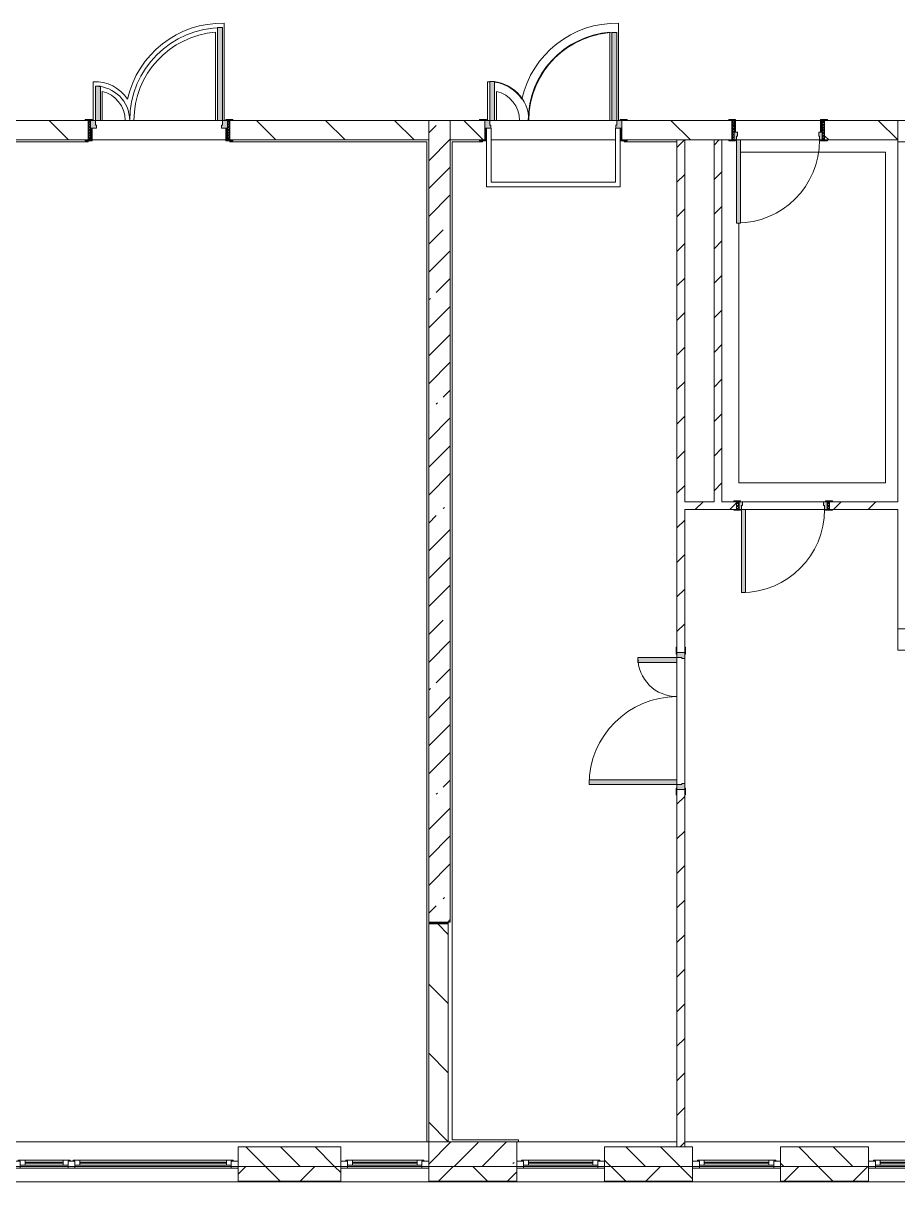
# Model space of a CAD drawing. Header units: millimetres. Extents: x 35111 to 235598, y -8553 to 29000.
# Drawn here: x 211568 to 220518, y -258 to 11595 of the extents above; entities that cross this region are included whole.
import ezdxf

# ---------------------------------------------------------------- set-up
doc = ezdxf.new("R2010")
doc.units = ezdxf.units.MM
for name, color, linetype, lineweight in [('A-DETL-1', 7, 'Continuous', 5), ('A-GLAZ-2', 7, 'Continuous', 5), ('A-WALL', 7, 'Continuous', 9), ('A-WALL-2', 7, 'Continuous', 5), ('I-WALL-3', 7, 'Continuous', 5), ('S-COLS-1', 7, 'Continuous', 5)]:
    doc.layers.add(name, color=color, linetype=linetype, lineweight=lineweight)
for name, color, linetype, lineweight, true_color in [('A-DOOR-2', 7, 'Continuous', 5, 0xaaaaaa), ('A-DOOR-3', 7, 'Continuous', 5, 0xe2e2e2), ('A-DOOR-FRAM-2', 7, 'Continuous', 5, 0xe2e2e2), ('A-DOOR-FRAM-3', 7, 'Continuous', 5, 0xaaaaaa), ('A-FLOR-2', 7, 'Continuous', 5, 0xaaaaaa)]:
    doc.layers.add(name, color=color, linetype=linetype, lineweight=lineweight, true_color=true_color)
pattern_1 = [(135, (108587.53, 0), (-353.5534, -353.5534), [])]
pattern_2 = [(45, (108587.53, 0), (-285.1231, 285.1231), []), (45, (108872.65, 0), (-285.1231, 285.1231), [504.031, -100.806, 16.764, -84.042])]
pattern_3 = [(45, (108587.53, 0), (-176.7767, 176.7767), [])]

# ---------------------------------------------------------------- blocks, each defined once
blk = doc.blocks.new('110_Дверь_СКБ_2Ст - Д-2а_л_ Из коридора на лестницу-32216062-3_9_2_птичка')
at = {"layer": 'A-DOOR-3'}
for points in [[(612, 100), (662, 100), (662, 1000), (612, 1000), (612, 721)], [(-588, 100), (-588, 500), (-638, 500), (-638, 100)], [(712, -100), (712, 20), (698, 20), (698, -100)]]:
    blk.add_hatch(color=256, dxfattribs=at).paths.add_polyline_path(points)
h = blk.add_hatch(color=256, dxfattribs=at)
h.paths.add_polyline_path([(712, 20), (712, 100), (662, 100), (662, 50), (652, 50), (652, 20), (680, 20)])
h.paths.add_polyline_path([(-628, 20), (-628, 50), (-638, 50), (-638, 100), (-688, 100), (-688, 20)])
at = {"layer": 'A-DOOR-FRAM-2'}
for points in [[(-672, 100), (-672, 108), (-742, 108), (-742, 100)], [(-672, -100), (-672, 20), (-688, 20), (-688, -100)], [(768, 100), (768, 108), (698, 108), (698, 100)], [(-672, -108), (-672, -100), (-742, -100), (-742, -108)], [(768, -108), (768, -100), (698, -100), (698, -108)]]:
    blk.add_hatch(color=256, dxfattribs=at).paths.add_polyline_path(points)
at = {"layer": 'A-DOOR-2'}
for p, q in [((662, 1000), (612, 1000)), ((612, 1000), (612, 100)), ((662, 100), (662, 1000)), ((-638, 500), (-638, 100)), ((-588, 500), (-638, 500)), ((-588, 100), (-588, 500)), ((-638, 100), (-588, 100)), ((612, 100), (662, 100))]:
    blk.add_line(p, q, dxfattribs=at)
for centre, radius, start, end in [((662, 100), 900, 90, 180), ((-638, 100), 400, 360, 90)]:
    blk.add_arc(centre, radius, start, end, dxfattribs=at)
at = {"layer": 'A-DOOR-FRAM-3'}
for p, q in [((-672, 108), (-742, 108)), ((-742, 108), (-742, 100)), ((-742, 100), (-672, 100)), ((-638, 100), (-688, 100)), ((-688, 100), (-688, 20)), ((-688, 20), (-628, 20)), ((-672, 20), (-688, 20)), ((-688, 20), (-688, -100)), ((-672, 100), (-672, 108)), ((-672, -100), (-672, 20)), ((-638, 50), (-638, 100)), ((-628, 50), (-638, 50)), ((-628, 20), (-628, 50)), ((662, 50), (652, 50)), ((652, 50), (652, 20)), ((652, 20), (712, 20)), ((662, 100), (662, 50)), ((712, 100), (662, 100)), ((768, 108), (698, 108)), ((698, 108), (698, 100)), ((698, 100), (768, 100)), ((712, 20), (698, 20)), ((698, 20), (698, -100)), ((712, 20), (712, 100)), ((712, -100), (712, 20)), ((768, 100), (768, 108)), ((-672, -100), (-742, -100)), ((-742, -100), (-742, -108)), ((-742, -108), (-672, -108)), ((-688, -100), (-672, -100)), ((-672, -108), (-672, -100)), ((698, -100), (712, -100)), ((768, -100), (698, -100)), ((698, -100), (698, -108)), ((698, -108), (768, -108)), ((768, -108), (768, -100))]:
    blk.add_line(p, q, dxfattribs=at)
blk = doc.blocks.new('120_Окно_СКБ_2Ст_Фрамуга сверху - 120_Окно_СКБ_2Ст_2300х2500_h_ ДОО-19727959-3_9_2_птичка')
at = {"layer": 'A-GLAZ-2'}
for p, q in [((-1150, -127), (-1150, -57)), ((-1150, -57), (-1080, -57)), ((1150, -57), (-1150, -57)), ((-1080, -57), (-1080, -127)), ((-1080, -57), (1080, -57)), ((520, -87), (-1080, -87)), ((-1080, -87), (-1080, -127)), ((-1030, -137), (-1030, -87)), ((-1030, -107), (470, -107)), ((470, -117), (-1030, -117)), ((470, -137), (470, -87)), ((520, -127), (520, -57)), ((520, -57), (590, -57)), ((520, -127), (520, -87)), ((590, -57), (590, -127)), ((1080, -87), (590, -87)), ((590, -87), (590, -127)), ((640, -137), (640, -87)), ((640, -107), (1030, -107)), ((1030, -117), (640, -117)), ((1030, -137), (1030, -87)), ((1080, -127), (1080, -57)), ((1080, -57), (1150, -57)), ((1080, -127), (1080, -87)), ((1150, -57), (1150, -127)), ((-1080, -127), (-1150, -127)), ((-1150, -127), (-1100, -127)), ((-1080, -127), (-1100, -127)), ((-1100, -127), (-1100, -137)), ((-1100, -137), (540, -137)), ((540, -137), (-1100, -137)), ((590, -127), (520, -127)), ((540, -127), (520, -127)), ((540, -127), (570, -127)), ((540, -127), (570, -127)), ((540, -137), (540, -127)), ((590, -127), (570, -127)), ((570, -127), (570, -137)), ((570, -137), (1100, -137)), ((1100, -137), (570, -137)), ((1150, -127), (1080, -127)), ((1100, -127), (1080, -127)), ((1100, -127), (1150, -127)), ((1100, -137), (1100, -127))]:
    blk.add_line(p, q, dxfattribs=at)
blk = doc.blocks.new('120_Окно_СКБ_1Ст - 120_Окно_СКБ_1Ст 900х2500_h_ с форточкой-22876038-3_9_2_птичка')
at = {"layer": 'A-GLAZ-2'}
for p, q in [((-450, -127), (-450, -57)), ((-450, -57), (-380, -57)), ((450, -57), (-450, -57)), ((-380, -57), (-380, -127)), ((380, -87), (-380, -87)), ((-380, -87), (-380, -127)), ((-330, -137), (-330, -87)), ((-330, -107), (330, -107)), ((330, -117), (-330, -117)), ((330, -137), (330, -87)), ((380, -127), (380, -57)), ((380, -57), (450, -57)), ((380, -127), (380, -87)), ((450, -57), (450, -127)), ((-380, -127), (-450, -127)), ((-450, -127), (-400, -127)), ((-380, -127), (-400, -127)), ((-400, -127), (-400, -137)), ((-400, -137), (400, -137)), ((400, -137), (-400, -137)), ((450, -127), (380, -127)), ((400, -127), (380, -127)), ((400, -127), (450, -127)), ((400, -137), (400, -127))]:
    blk.add_line(p, q, dxfattribs=at)
blk = doc.blocks.new('110_Дверь_СКБ_1Ст_Внутренняя1 - Д-8 950x2100h_охрана-V207-3_9_2_птичка')
at = {"layer": 'A-DOOR-2'}
h = blk.add_hatch(dxfattribs=at)
h.set_pattern_fill('FP_107', color=256, style=0, pattern_type=2)
h.set_pattern_definition([(135, (1826.41, 164.685), (-14.14214, -14.14214), []), (225, (1826.41, 164.685), (14.14214, -14.14214), [])])
h.paths.add_polyline_path([(487.5, 100), (462.5, 100), (462.5, -100), (487.5, -100), (487.5, -34.8)])
at = {"layer": 'A-DOOR-3'}
h = blk.add_hatch(color=256, dxfattribs=at)
h.paths.add_polyline_path([(437.5, 100), (437.5, 60), (427.5, 60), (427.5, 20), (462.5, 20), (462.5, 100)])
h.paths.add_polyline_path([(-412.5, 100), (-437.5, 100), (-437.5, 20), (-402.5, 20), (-402.5, 60), (-412.5, 60)])
at = {"layer": 'A-DOOR-FRAM-2'}
for points in [[(397.5, 950), (397.5, 100), (437.5, 100), (437.5, 950)], [(-492.5, 108), (-492.5, 100), (-422.5, 100), (-422.5, 108)], [(-422.5, 20), (-437.5, 20), (-437.5, -100), (-422.5, -100), (-422.5, -34.8)], [(517.5, 108), (447.5, 108), (447.5, 100), (517.5, 100)], [(462.5, 20), (447.5, 20), (447.5, -100), (462.5, -100), (462.5, -34.8)], [(-492.5, -100), (-492.5, -108), (-422.5, -108), (-422.5, -100)], [(447.5, -100), (447.5, -108), (517.5, -108), (517.5, -100)]]:
    blk.add_hatch(color=256, dxfattribs=at).paths.add_polyline_path(points)
at = {"layer": 'A-DOOR-FRAM-3'}
h = blk.add_hatch(dxfattribs=at)
h.set_pattern_fill('FP_108', color=256, style=0, pattern_type=2)
h.set_pattern_definition([(45, (-296.384, 164.685), (-14.1421, 14.1421), []), (135, (-296.384, 164.685), (-14.1421, -14.1421), [])])
h.paths.add_polyline_path([(-437.5, 100), (-462.5, 100), (-462.5, -100), (-437.5, -100), (-437.5, -34.8)])
at = {"layer": 'A-DOOR-2'}
for p, q in [((437.5, 950), (397.5, 950)), ((397.5, 950), (397.5, 100)), ((437.5, 100), (437.5, 950)), ((397.5, 100), (437.5, 100))]:
    blk.add_line(p, q, dxfattribs=at)
blk.add_arc((437.5, 100), 850, 90, 180, dxfattribs=at)
at = {"layer": 'A-DOOR-FRAM-3'}
for p, q in [((-422.5, 108), (-492.5, 108)), ((-492.5, 108), (-492.5, 100)), ((-492.5, 100), (-422.5, 100)), ((-437.5, 100), (-462.5, 100)), ((-462.5, 100), (-462.5, -100)), ((-412.5, 100), (-437.5, 100)), ((-437.5, 100), (-437.5, 20)), ((-437.5, -100), (-437.5, 100)), ((-422.5, 100), (-437.5, 100)), ((-437.5, 100), (-437.5, 99)), ((-437.5, 99), (-422.5, 99)), ((-437.5, 20), (-402.5, 20)), ((-422.5, 20), (-437.5, 20)), ((-437.5, 20), (-437.5, -100)), ((-422.5, 100), (-422.5, 108)), ((-422.5, 99), (-422.5, 100)), ((-422.5, -100), (-422.5, 20)), ((-412.5, 60), (-412.5, 100)), ((-402.5, 60), (-412.5, 60)), ((-402.5, 20), (-402.5, 60)), ((437.5, 60), (427.5, 60)), ((427.5, 60), (427.5, 20)), ((427.5, 20), (462.5, 20)), ((437.5, 100), (437.5, 60)), ((462.5, 100), (437.5, 100)), ((517.5, 108), (447.5, 108)), ((447.5, 108), (447.5, 100)), ((462.5, 100), (447.5, 100)), ((447.5, 100), (447.5, 99)), ((447.5, 100), (517.5, 100)), ((447.5, 99), (462.5, 99)), ((462.5, 20), (447.5, 20)), ((447.5, 20), (447.5, -100)), ((462.5, 20), (462.5, 100)), ((487.5, 100), (462.5, 100)), ((462.5, 100), (462.5, -100)), ((462.5, 99), (462.5, 100)), ((462.5, -100), (462.5, 20)), ((487.5, -100), (487.5, 100)), ((517.5, 100), (517.5, 108)), ((-422.5, -100), (-492.5, -100)), ((-492.5, -100), (-492.5, -108)), ((-492.5, -108), (-422.5, -108)), ((-462.5, -100), (-437.5, -100)), ((-437.5, -100), (-422.5, -100)), ((-422.5, -108), (-422.5, -100)), ((447.5, -100), (462.5, -100)), ((517.5, -100), (447.5, -100)), ((447.5, -100), (447.5, -108)), ((447.5, -108), (517.5, -108)), ((462.5, -100), (487.5, -100)), ((517.5, -108), (517.5, -100))]:
    blk.add_line(p, q, dxfattribs=at)
blk = doc.blocks.new('110_Дверь_СКБ_1Ст_Внутренняя1 - Д-8 950x2100h_охрана-V238-3_9_2_птичка')
at = {"layer": 'A-DOOR-2'}
h = blk.add_hatch(dxfattribs=at)
h.set_pattern_fill('FP_132', color=256, style=0, pattern_type=2)
h.set_pattern_definition([(135, (1826.41, 104.685), (-14.14214, -14.14214), []), (225, (1826.41, 104.685), (14.14214, -14.14214), [])])
h.paths.add_polyline_path([(487, 40), (462, 40), (462, -40), (487, -40)])
at = {"layer": 'A-DOOR-3'}
h = blk.add_hatch(color=256, dxfattribs=at)
h.paths.add_polyline_path([(437, 40), (437, 0), (427, 0), (427, -40), (462, -40), (462, 40)])
h.paths.add_polyline_path([(-413, 40), (-438, 40), (-438, -40), (-403, -40), (-403, 0), (-413, 0)])
at = {"layer": 'A-DOOR-FRAM-2'}
for points in [[(397, 890), (397, 40), (437, 40), (437, 890)], [(-493, 48), (-493, 40), (-423, 40), (-423, 48)], [(517, 48), (447, 48), (447, 40), (517, 40)], [(-423, -40), (-493, -40), (-493, -48), (-423, -48)], [(447, -40), (447, -48), (517, -48), (517, -40)]]:
    blk.add_hatch(color=256, dxfattribs=at).paths.add_polyline_path(points)
at = {"layer": 'A-DOOR-FRAM-3'}
h = blk.add_hatch(dxfattribs=at)
h.set_pattern_fill('FP_133', color=256, style=0, pattern_type=2)
h.set_pattern_definition([(45, (-296.384, 104.685), (-14.1421, 14.1421), []), (135, (-296.384, 104.685), (-14.1421, -14.1421), [])])
h.paths.add_polyline_path([(-438, 40), (-463, 40), (-463, -40), (-438, -40)])
at = {"layer": 'A-DOOR-2'}
for p, q in [((437, 890), (397, 890)), ((397, 890), (397, 40)), ((437, 40), (437, 890)), ((397, 40), (437, 40))]:
    blk.add_line(p, q, dxfattribs=at)
blk.add_arc((437, 40), 850, 90, 180, dxfattribs=at)
at = {"layer": 'A-DOOR-FRAM-3'}
for p, q in [((-423, 48), (-493, 48)), ((-493, 48), (-493, 40)), ((-493, 40), (-423, 40)), ((-438, 40), (-463, 40)), ((-463, 40), (-463, -40)), ((-413, 40), (-438, 40)), ((-438, 40), (-438, -40)), ((-438, -40), (-438, 40)), ((-423, 40), (-438, 40)), ((-438, 40), (-438, 39)), ((-438, 39), (-423, 39)), ((-423, 40), (-423, 48)), ((-423, 39), (-423, 40)), ((-413, 0), (-413, 40)), ((-403, 0), (-413, 0)), ((-403, -40), (-403, 0)), ((437, 0), (427, 0)), ((427, 0), (427, -40)), ((437, 40), (437, 0)), ((462, 40), (437, 40)), ((517, 48), (447, 48)), ((447, 48), (447, 40)), ((462, 40), (447, 40)), ((447, 40), (447, 39)), ((447, 40), (517, 40)), ((447, 39), (462, 39)), ((462, -40), (462, 40)), ((487, 40), (462, 40)), ((462, 40), (462, -40)), ((462, 39), (462, 40)), ((487, -40), (487, 40)), ((517, 40), (517, 48)), ((-423, -40), (-493, -40)), ((-493, -40), (-493, -48)), ((-493, -48), (-423, -48)), ((-463, -40), (-438, -40)), ((-423, -39), (-438, -39)), ((-438, -39), (-438, -40)), ((-438, -40), (-403, -40)), ((-438, -40), (-423, -40)), ((-423, -40), (-423, -39)), ((-423, -48), (-423, -40)), ((427, -40), (462, -40)), ((462, -39), (447, -39)), ((447, -39), (447, -40)), ((447, -40), (462, -40)), ((517, -40), (447, -40)), ((447, -40), (447, -48)), ((447, -48), (517, -48)), ((462, -40), (462, -39)), ((462, -40), (487, -40)), ((517, -48), (517, -40))]:
    blk.add_line(p, q, dxfattribs=at)
blk = doc.blocks.new('110_Дверь_СКБ_2Ст - Д-6_л__ ДОО_Дв_1450x2100h_Дверь из раздевальной в коридор-V239-3_9_2_птичка')
at = {"layer": 'A-DOOR-2'}
h = blk.add_hatch(dxfattribs=at)
h.set_pattern_fill('FP_134', color=256, style=0, pattern_type=2)
h.set_pattern_definition([(135, (1576.41, 164.685), (-14.14214, -14.14214), []), (225, (1576.41, 164.685), (14.14214, -14.14214), [])])
h.paths.add_polyline_path([(737.5, -100), (737.5, 100), (712.5, 100), (712.5, -100)])
at = {"layer": 'A-DOOR-3'}
for points in [[(662.5, 100), (662.5, 1050), (612.5, 1050), (612.5, 100)], [(-587.5, 100), (-587.5, 450), (-637.5, 450), (-637.5, 100)]]:
    blk.add_hatch(color=256, dxfattribs=at).paths.add_polyline_path(points)
h = blk.add_hatch(color=256, dxfattribs=at)
h.paths.add_polyline_path([(652.5, 20), (712.5, 20), (712.5, 100), (662.5, 100), (662.5, 50), (652.5, 50)])
h.paths.add_polyline_path([(-687.5, 20), (-627.5, 20), (-627.5, 50), (-637.5, 50), (-637.5, 100), (-687.5, 100)])
at = {"layer": 'A-DOOR-FRAM-2'}
for points in [[(-672.5, 100), (-672.5, 108), (-742.5, 108), (-742.5, 100)], [(-672.5, -100), (-672.5, 20), (-687.5, 20), (-687.5, -100)], [(767.5, 100), (767.5, 108), (697.5, 108), (697.5, 100)], [(712.5, -100), (712.5, 20), (697.5, 20), (697.5, -100)], [(-672.5, -108), (-672.5, -100), (-742.5, -100), (-742.5, -108)], [(767.5, -108), (767.5, -100), (697.5, -100), (697.5, -108)]]:
    blk.add_hatch(color=256, dxfattribs=at).paths.add_polyline_path(points)
at = {"layer": 'A-DOOR-FRAM-3'}
h = blk.add_hatch(dxfattribs=at)
h.set_pattern_fill('FP_135', color=256, style=0, pattern_type=2)
h.set_pattern_definition([(45, (-546.384, 164.685), (-14.1421, 14.1421), []), (135, (-546.384, 164.685), (-14.1421, -14.1421), [])])
h.paths.add_polyline_path([(-687.5, -100), (-687.5, 100), (-712.5, 100), (-712.5, -100)])
at = {"layer": 'A-DOOR-2'}
for p, q in [((662.5, 1050), (612.5, 1050)), ((612.5, 1050), (612.5, 100)), ((662.5, 100), (662.5, 1050)), ((-637.5, 450), (-637.5, 100)), ((-587.5, 450), (-637.5, 450)), ((-587.5, 100), (-587.5, 450)), ((-637.5, 100), (-587.5, 100)), ((612.5, 100), (662.5, 100))]:
    blk.add_line(p, q, dxfattribs=at)
for centre, radius, start, end in [((662.5, 100), 950, 90, 180), ((-637.5, 100), 350, 360, 90)]:
    blk.add_arc(centre, radius, start, end, dxfattribs=at)
at = {"layer": 'A-DOOR-FRAM-3'}
for p, q in [((-672.5, 108), (-742.5, 108)), ((-742.5, 108), (-742.5, 100)), ((-742.5, 100), (-672.5, 100)), ((-687.5, 100), (-712.5, 100)), ((-712.5, 100), (-712.5, -100)), ((-637.5, 100), (-687.5, 100)), ((-687.5, 100), (-687.5, 20)), ((-687.5, -100), (-687.5, 100)), ((-687.5, 20), (-627.5, 20)), ((-672.5, 20), (-687.5, 20)), ((-687.5, 20), (-687.5, -100)), ((-672.5, 100), (-672.5, 108)), ((-672.5, -100), (-672.5, 20)), ((-637.5, 50), (-637.5, 100)), ((-627.5, 50), (-637.5, 50)), ((-627.5, 20), (-627.5, 50)), ((662.5, 50), (652.5, 50)), ((652.5, 50), (652.5, 20)), ((652.5, 20), (712.5, 20)), ((662.5, 100), (662.5, 50)), ((712.5, 100), (662.5, 100)), ((767.5, 108), (697.5, 108)), ((697.5, 108), (697.5, 100)), ((697.5, 100), (767.5, 100)), ((712.5, 20), (697.5, 20)), ((697.5, 20), (697.5, -100)), ((712.5, 20), (712.5, 100)), ((737.5, 100), (712.5, 100)), ((712.5, 100), (712.5, -100)), ((712.5, -100), (712.5, 20)), ((737.5, -100), (737.5, 100)), ((767.5, 100), (767.5, 108)), ((-672.5, -100), (-742.5, -100)), ((-742.5, -100), (-742.5, -108)), ((-742.5, -108), (-672.5, -108)), ((-712.5, -100), (-687.5, -100)), ((-687.5, -100), (-672.5, -100)), ((-672.5, -108), (-672.5, -100)), ((697.5, -100), (712.5, -100)), ((767.5, -100), (697.5, -100)), ((697.5, -100), (697.5, -108)), ((697.5, -108), (767.5, -108)), ((712.5, -100), (737.5, -100)), ((767.5, -108), (767.5, -100))]:
    blk.add_line(p, q, dxfattribs=at)
blk = doc.blocks.new('120_Окно_СКБ_1Ст - 120_Окно_СКБ_1Ст 900х2500_h_ с форточкой-V305-3_9_2_птичка')
at = {"layer": 'A-GLAZ-2'}
for p, q in [((-450, -127), (-450, -57)), ((-450, -57), (-380, -57)), ((450, -57), (-450, -57)), ((-380, -57), (-380, -127)), ((380, -87), (-380, -87)), ((-380, -87), (-380, -127)), ((-330, -137), (-330, -87)), ((-330, -107), (330, -107)), ((330, -117), (-330, -117)), ((330, -137), (330, -87)), ((380, -127), (380, -57)), ((380, -57), (450, -57)), ((380, -127), (380, -87)), ((450, -57), (450, -127)), ((-380, -127), (-450, -127)), ((-450, -127), (-400, -127)), ((-380, -127), (-400, -127)), ((-400, -127), (-400, -137)), ((-400, -137), (400, -137)), ((400, -137), (-400, -137)), ((450, -127), (380, -127)), ((400, -127), (380, -127)), ((400, -137), (400, -127)), ((404, -127), (450, -127))]:
    blk.add_line(p, q, dxfattribs=at)
blk = doc.blocks.new('110_Дверь_СКБ_2Ст - Д-5_п_ Из игровой в коридор-32351726-3_9_2_птичка')
at = {"layer": 'A-DOOR-3'}
h = blk.add_hatch(color=256, dxfattribs=at)
h.paths.add_polyline_path([(712, -40), (712, 40), (652, 40), (652, 10), (662, 10), (662, -40)])
h.paths.add_polyline_path([(-628, 40), (-688, 40), (-688, -40), (-638, -40), (-638, 10), (-628, 10)])
for points in [[(-588, -440), (-588, -40), (-638, -40), (-638, -440)], [(662, -940), (662, -40), (612, -40), (612, -940)]]:
    blk.add_hatch(color=256, dxfattribs=at).paths.add_polyline_path(points)
at = {"layer": 'A-DOOR-FRAM-2'}
for points in [[(-673, 48), (-743, 48), (-743, 40), (-673, 40)], [(767, 48), (697, 48), (697, 40), (767, 40)], [(-673, -40), (-743, -40), (-743, -48), (-673, -48)], [(767, -40), (697, -40), (697, -48), (767, -48)]]:
    blk.add_hatch(color=256, dxfattribs=at).paths.add_polyline_path(points)
at = {"layer": 'A-DOOR-2'}
for p, q in [((-638, -40), (-588, -40)), ((-638, -440), (-638, -40)), ((-588, -40), (-588, -440)), ((612, -40), (662, -40)), ((612, -940), (612, -40)), ((662, -40), (662, -940)), ((-588, -440), (-638, -440)), ((662, -940), (612, -940))]:
    blk.add_line(p, q, dxfattribs=at)
for centre, radius, start, end in [((-638, -40), 400, 270, 0), ((662, -40), 900, 180, 270)]:
    blk.add_arc(centre, radius, start, end, dxfattribs=at)
at = {"layer": 'A-DOOR-FRAM-3'}
for p, q in [((-743, 48), (-673, 48)), ((-743, 40), (-743, 48)), ((-673, 40), (-743, 40)), ((-688, 40), (-628, 40)), ((-688, -40), (-688, 40)), ((-688, 40), (-673, 40)), ((-688, 39), (-688, 40)), ((-673, 39), (-688, 39)), ((-673, 48), (-673, 40)), ((-673, 40), (-673, 39)), ((-638, 10), (-638, -40)), ((-628, 10), (-638, 10)), ((-628, 40), (-628, 10)), ((652, 40), (712, 40)), ((652, 10), (652, 40)), ((662, 10), (652, 10)), ((662, -40), (662, 10)), ((697, 40), (697, 48)), ((697, 48), (767, 48)), ((697, 39), (697, 40)), ((697, 40), (712, 40)), ((767, 40), (697, 40)), ((712, 39), (697, 39)), ((712, 40), (712, -40)), ((712, 40), (712, 39)), ((767, 48), (767, 40)), ((-743, -40), (-673, -40)), ((-743, -48), (-743, -40)), ((-673, -48), (-743, -48)), ((-638, -40), (-688, -40)), ((-673, -40), (-673, -48)), ((712, -40), (662, -40)), ((697, -48), (697, -40)), ((697, -40), (767, -40)), ((767, -48), (697, -48)), ((767, -40), (767, -48))]:
    blk.add_line(p, q, dxfattribs=at)

msp = doc.modelspace()

# ---------------------------------------------------------------- hatches: boundary and pattern name
at = {"layer": 'A-WALL-2'}
h = msp.add_hatch(dxfattribs=at)
h.set_pattern_fill('FP_103', color=256, style=0, pattern_type=2)
h.set_pattern_definition([(135, (108587.53, 0), (-176.7767, -176.7767), [])])
h.paths.add_polyline_path([(229717.5, -100), (230017.5, -100), (230017.5, 100), (229717.5, 100)])
h.paths.add_polyline_path([(220217.5, -100), (220217.5, 100), (219317.5, 100), (219317.5, -100), (219524.3, -100)])
h.paths.add_polyline_path([(217659.8, -100), (218417.5, -100), (218417.5, 100), (217517.5, 100), (217517.5, -100)])
h.paths.add_polyline_path([(227917.5, -100), (227914.1, 100), (227417.5, 100), (227417.5, -100), (227914.1, -100)])
h.paths.add_polyline_path([(222017.5, -100), (222267.5, -100), (222267.5, 100), (222017.5, 100)])
h.paths.add_polyline_path([(224567.5, -100), (225617.5, -100), (225617.5, 100), (224567.5, 100)])
h.paths.add_polyline_path([(211217.5, -100), (211467.5, -100), (211467.5, 100), (211217.5, 100)])
h.paths.add_polyline_path([(213767.5, -100), (214817.5, -100), (214817.5, 100), (213767.5, 100)])
h.paths.add_polyline_path([(210317.5, -100), (210317.5, 100), (209417.5, 100), (209417.5, -100), (210202.2, -100)])
h.paths.add_polyline_path([(203117.5, -100), (203367.5, -100), (203367.5, 100), (203117.5, 100), (203117.5, 56.5)])
h.paths.add_polyline_path([(205667.5, -100), (206717.5, -100), (206717.5, 100), (205667.5, 100)])
h.paths.add_polyline_path([(200517.5, -100), (201317.5, -100), (201317.5, 100), (200517.5, 100)])
h = msp.add_hatch(dxfattribs=at)
h.set_pattern_fill('FP_105', color=256, style=0, pattern_type=2)
h.set_pattern_definition([(45, (108587.53, 0), (-353.5534, 353.5534), []), (135, (108587.53, 0), (-353.5534, -353.5534), [])])
h.paths.add_polyline_path([(232575.1, -250), (233667.5, -250), (233667.5, -100), (232317.5, -100), (232317.5, -250)])
h.paths.add_polyline_path([(228846.3, -250), (230017.5, -250), (230017.5, -100), (228817.5, -100), (228817.5, -250)])
h.paths.add_polyline_path([(218417.5, -250), (218417.5, -100), (217517.5, -100), (217517.5, -250), (217659.8, -250)])
h.paths.add_polyline_path([(216617.5, -250), (216617.5, -100), (215717.5, -100), (215717.5, -250), (215795.4, -250)])
h.paths.add_polyline_path([(219317.5, -250), (220217.5, -250), (220217.5, -100), (219317.5, -100)])
h.paths.add_polyline_path([(227917.5, -250), (227914.1, -100), (226517.5, -100), (226517.5, -250), (227914.1, -250)])
h.paths.add_polyline_path([(221117.5, -250), (222267.5, -250), (222267.5, -100), (221117.5, -100)])
h.paths.add_polyline_path([(224567.5, -250), (225617.5, -250), (225617.5, -100), (224567.5, -100)])
h.paths.add_polyline_path([(208517.5, -250), (208517.5, -100), (207617.5, -100), (207617.5, -250), (208337.8, -250)])
h.paths.add_polyline_path([(213931, -250), (214817.5, -250), (214817.5, -100), (213767.5, -100), (213767.5, -250)])
h.paths.add_polyline_path([(203117.5, -250), (203367.5, -250), (203367.5, -100), (202217.5, -100), (202217.5, -250), (202744.6, -250)])
h.paths.add_polyline_path([(209417.5, -250), (211467.5, -250), (211467.5, -100), (209417.5, -100)])
h.paths.add_polyline_path([(206717.5, -250), (206717.5, -100), (205667.5, -100), (205667.5, -250), (206473.4, -250)])
h.paths.add_polyline_path([(200880.2, -250), (201317.5, -250), (201317.5, -100), (200517.5, -100), (200517.5, -250)])
h.paths.add_polyline_path([(199617.5, -250), (199617.5, -100), (197797.5, -100), (197797.5, -250), (199481.9, -250)])
at = {"layer": 'I-WALL-3'}
h = msp.add_hatch(dxfattribs=at)
h.set_pattern_fill('FP_104', color=256, style=0, pattern_type=2)
h.set_pattern_definition(pattern_1)
h.paths.add_polyline_path([(213931, 10400), (215717.5, 10400), (215717.5, 10600), (213682.5, 10600), (213682.5, 10400), (213712.5, 10400)])
h.paths.add_polyline_path([(210202.2, 10400), (212232.5, 10400), (212232.5, 10600), (210197.5, 10600), (210197.5, 10400)])
h.paths.add_polyline_path([(198572.5, 10400), (198572.5, 10600), (198197.5, 10600), (198197.5, 10400), (198517.5, 10400)])
h.paths.add_polyline_path([(200537.5, 10400), (201097.5, 10400), (201097.5, 10600), (199972.5, 10600), (199972.5, 10400), (200027.5, 10400)])
h.paths.add_polyline_path([(202744.6, 10400), (202797.5, 10400), (202797.5, 10600), (202047.5, 10600), (202047.5, 10400), (202077.5, 10400)])
h = msp.add_hatch(dxfattribs=at)
h.set_pattern_fill('FP_101', color=256, style=0, pattern_type=2)
h.set_pattern_definition(pattern_2)
h.paths.add_polyline_path([(215717.5, 2400), (215937.5, 2400), (215937.5, 10600), (215717.5, 10600), (215717.5, 6593.4)])
h = msp.add_hatch(dxfattribs=at)
h.set_pattern_fill('FP_104', color=256, style=0, pattern_type=2)
h.set_pattern_definition(pattern_1)
h.paths.add_polyline_path([(228846.3, 10400), (229797.5, 10400), (229797.5, 10600), (227917.5, 10600), (227917.5, 10400)])
h.paths.add_polyline_path([(216237.5, 10400), (216292.5, 10400), (216292.5, 10600), (215937.5, 10600), (215937.5, 10400)])
h.paths.add_polyline_path([(218592, 10400), (218817.5, 10400), (218817.5, 10600), (217692.5, 10600), (217692.5, 10400), (218337.5, 10400)])
h.paths.add_polyline_path([(220456.5, 10400), (220517.5, 10400), (220517.5, 10600), (219767.5, 10600), (219767.5, 10400), (219797.5, 10400)])
h = msp.add_hatch(dxfattribs=at)
h.set_pattern_fill('FP_106', color=256, style=0, pattern_type=2)
h.set_pattern_definition(pattern_3)
h.paths.add_polyline_path([(218337.5, 100), (218337.5, 3755), (218257.5, 3755), (218257.5, 100)])
h.paths.add_polyline_path([(218337.5, 5155), (218337.5, 10400), (218257.5, 10400), (218257.5, 5155), (218307.5, 5155)])
h = msp.add_hatch(dxfattribs=at)
h.set_pattern_fill('FP_106', color=256, style=0, pattern_type=2)
h.set_pattern_definition(pattern_3)
h.paths.add_polyline_path([(218717.5, 6700), (218717.5, 10400), (218637.5, 10400), (218637.5, 6700)])
h = msp.add_hatch(dxfattribs=at)
h.set_pattern_fill('FP_106', color=256, style=0, pattern_type=2)
h.set_pattern_definition(pattern_3)
h.paths.add_polyline_path([(219847.5, 6620), (220517.5, 6620), (220517.5, 6700), (219817.5, 6700), (219817.5, 6620)])
h.paths.add_polyline_path([(218337.5, 6620), (218867.5, 6620), (218867.5, 6700), (218337.5, 6700)])
h = msp.add_hatch(dxfattribs=at)
h.set_pattern_fill('FP_104', color=256, style=0, pattern_type=2)
h.set_pattern_definition(pattern_1)
h.paths.add_polyline_path([(215917.5, 150), (215917.5, 2380), (215717.5, 2380), (215717.5, 150), (215795.4, 150)])
at = {"layer": 'S-COLS-1'}
h = msp.add_hatch(dxfattribs=at)
h.set_pattern_fill('FP_101', color=256, style=0, pattern_type=2)
h.set_pattern_definition(pattern_2)
h.paths.add_polyline_path([(215717.5, -100), (216617.5, -100), (216617.5, 150), (215717.5, 150)])

# ---------------------------------------------------------------- linework, layer by layer
at = {"layer": 'A-DETL-1'}
for p, q in [((220391, 10273.7), (218907.5, 10273.7)), ((220391, 6893.7), (220391, 10273.7)), ((218891, 9550), (218891, 6893.7)), ((218891, 6893.7), (220391, 6893.7))]:
    msp.add_line(p, q, dxfattribs=at)
at = {"layer": 'A-FLOR-2'}
for p, q in [((213535.9, 11502.3), (213535.9, 10600)), ((213625.9, 10600), (213625.9, 11594.8)), ((217570.9, 11502.3), (217570.9, 10600)), ((217660.9, 10600), (217660.9, 11594.8)), ((212284.8, 10994.4), (212284.8, 10600)), ((216319.8, 10994.4), (216319.8, 10600)), ((212374.8, 10600), (212374.8, 10897.1)), ((216409.8, 10600), (216409.8, 10897.1)), ((212357.5, 10600), (212374.8, 10600)), ((212610.9, 10600), (212700.9, 10600)), ((212700.9, 10600), (213557.5, 10600)), ((216392.5, 10600), (216409.8, 10600)), ((216645.9, 10600), (216735.9, 10600)), ((216735.9, 10600), (217592.5, 10600)), ((216357.5, 9970), (216357.5, 10520)), ((217627.5, 10520), (217627.5, 9970)), ((212232.5, 10380), (210218.5, 10380)), ((212232.5, 10392), (212232.5, 10380)), ((213682.5, 10380), (213682.5, 10392)), ((215697.5, 10380), (213682.5, 10380)), ((215697.5, 150), (215697.5, 10380)), ((216267.5, 10380), (215957.5, 10380)), ((215957.5, 10380), (215957.5, 170)), ((216267.5, 10392), (216267.5, 10380)), ((216307.5, 10392), (216307.5, 9920)), ((217677.5, 9920), (217677.5, 10392)), ((217717.5, 10380), (217717.5, 10392)), ((218257.5, 10380), (217717.5, 10380)), ((217627.5, 9970), (216357.5, 9970)), ((216307.5, 9920), (217677.5, 9920)), ((215957.5, 170), (216637.5, 170)), ((216637.5, 170), (216637.5, 150))]:
    msp.add_line(p, q, dxfattribs=at)
for centre, radius, start, end in [((213605.9, 10600), 995, 88.8489, 167.32946), ((213605.9, 10600), 905, 94.43687, 180), ((217640.9, 10600), 995, 88.8489, 167.32946), ((217640.9, 10600), 905, 94.43687, 180), ((212305.9, 10600), 395, 33.54048, 93.07201), ((216340.9, 10600), 395, 89.76418, 93.07201), ((216340.9, 10600), 395, 33.54048, 82.48481), ((212305.9, 10600), 305, 0, 76.9573), ((216340.9, 10600), 305, 0, 76.9573)]:
    msp.add_arc(centre, radius, start, end, dxfattribs=at)
at = {"layer": 'A-WALL'}
for p, q in [((215717.5, 10400), (215717.5, 10600)), ((215937.5, 10600), (215937.5, 10400)), ((220517.5, 10400), (220517.5, 10600)), ((218337.5, 10400), (218257.5, 10400)), ((218717.5, 10400), (218637.5, 10400)), ((220597.5, 10380), (220517.5, 10380)), ((220517.5, 5400), (220597.5, 5400)), ((218257.5, 100), (218337.5, 100)), ((213767.5, -100), (214817.5, -100)), ((214817.5, -100), (213767.5, -100)), ((217517.5, -100), (218417.5, -100)), ((218417.5, -100), (217517.5, -100)), ((219317.5, -100), (220217.5, -100)), ((220217.5, -100), (219317.5, -100)), ((213767.5, -250), (214817.5, -250)), ((213767.5, -253), (214817.5, -253)), ((215717.5, -250), (216617.5, -250)), ((215717.5, -253), (216617.5, -253)), ((217517.5, -250), (218417.5, -250)), ((217517.5, -253), (218417.5, -253)), ((219317.5, -250), (220217.5, -250)), ((219317.5, -253), (220217.5, -253))]:
    msp.add_line(p, q, dxfattribs=at)
at = {"layer": 'A-WALL-2'}
for p, q in [((214817.5, 100), (213767.5, 100)), ((213767.5, 100), (213767.5, -258)), ((214817.5, -258), (214817.5, 100)), ((218257.5, 100), (217517.5, 100)), ((217517.5, 100), (217517.5, -258)), ((218417.5, 100), (218337.5, 100)), ((218417.5, -258), (218417.5, 100)), ((220217.5, 100), (219317.5, 100)), ((219317.5, 100), (219317.5, -258)), ((220217.5, -258), (220217.5, 100)), ((211467.5, -100), (213767.5, -100)), ((216617.5, -100), (215717.5, -100)), ((215717.5, -100), (215717.5, -258)), ((216617.5, -258), (216617.5, -100)), ((218417.5, -100), (219317.5, -100)), ((209417.5, -258), (218417.5, -258)), ((218417.5, -258), (233825.5, -258))]:
    msp.add_line(p, q, dxfattribs=at)
at = {"layer": 'I-WALL-3'}
for p, q in [((212202.5, 10600), (207287.5, 10600)), ((212374.8, 10600), (212610.9, 10600)), ((216237.5, 10600), (213712.5, 10600)), ((216409.8, 10600), (216645.9, 10600)), ((218787.5, 10600), (217747.5, 10600)), ((218857.5, 10600), (219727.5, 10600)), ((229797.5, 10600), (219797.5, 10600)), ((210197.5, 10400), (212202.5, 10400)), ((213642.5, 10400), (212272.5, 10400)), ((213712.5, 10400), (215717.5, 10400)), ((215717.5, 10400), (215717.5, 2400)), ((215937.5, 10400), (216237.5, 10400)), ((215937.5, 2400), (215937.5, 10400)), ((217627.5, 10400), (216357.5, 10400)), ((217747.5, 10400), (218257.5, 10400)), ((218257.5, 10400), (218257.5, 5210)), ((218337.5, 10400), (218637.5, 10400)), ((218337.5, 6700), (218337.5, 10400)), ((218637.5, 10400), (218637.5, 6700)), ((218717.5, 10400), (218787.5, 10400)), ((218717.5, 6700), (218717.5, 10400)), ((219717.5, 10400), (218907.5, 10400)), ((219797.5, 10400), (220517.5, 10400)), ((220517.5, 10400), (220517.5, 6700)), ((218637.5, 6700), (218337.5, 6700)), ((218837.5, 6700), (218717.5, 6700)), ((218927.5, 6700), (219757.5, 6700)), ((220517.5, 6700), (219847.5, 6700)), ((218337.5, 6620), (218837.5, 6620)), ((218337.5, 5210), (218337.5, 6620)), ((219767.5, 6620), (218957.5, 6620)), ((219847.5, 6620), (220517.5, 6620)), ((220517.5, 6620), (220517.5, 5180)), ((220517.5, 5180), (225937.5, 5180)), ((218257.5, 3855), (218257.5, 5055)), ((218337.5, 5095), (218337.5, 3815)), ((218257.5, 3700), (218257.5, 100)), ((218337.5, 100), (218337.5, 3700)), ((215717.5, 2400), (215937.5, 2400)), ((215717.5, 2390), (215717.5, 150)), ((215717.5, 2390), (215917.5, 2390)), ((215917.5, 2380), (215717.5, 2380)), ((215917.5, 150), (215917.5, 2390)), ((211217.5, 150), (215717.5, 150)), ((215717.5, 150), (215917.5, 150)), ((216617.5, 150), (218257.5, 150)), ((218337.5, 150), (221117.5, 150)), ((215717.5, -100), (214817.5, -100)), ((217517.5, -100), (216617.5, -100)), ((221117.5, -100), (220217.5, -100))]:
    msp.add_line(p, q, dxfattribs=at)
at = {"layer": 'S-COLS-1'}
for p, q in [((216617.5, 150), (215717.5, 150)), ((215717.5, 150), (215717.5, -100)), ((216617.5, -100), (216617.5, 150)), ((215717.5, -100), (216617.5, -100))]:
    msp.add_line(p, q, dxfattribs=at)

# ---------------------------------------------------------------- block references
at = {"layer": 'A-DOOR-2'}
for name, p in [('110_Дверь_СКБ_2Ст - Д-6_л__ ДОО_Дв_1450x2100h_Дверь из раздевальной в коридор-V239-3_9_2_птичка', (212945, 10500)), ('110_Дверь_СКБ_2Ст - Д-2а_л_ Из коридора на лестницу-32216062-3_9_2_птичка', (216980, 10500))]:
    msp.add_blockref(name, p, dxfattribs=at)
for name, p, rotation in [('110_Дверь_СКБ_1Ст_Внутренняя1 - Д-8 950x2100h_охрана-V207-3_9_2_птичка', (219305, 10500), 180), ('110_Дверь_СКБ_1Ст_Внутренняя1 - Д-8 950x2100h_охрана-V238-3_9_2_птичка', (219355, 6660), 180), ('110_Дверь_СКБ_2Ст - Д-5_п_ Из игровой в коридор-32351726-3_9_2_птичка', (218297.5, 4467.5), 269.9999999999999)]:
    msp.add_blockref(name, p, dxfattribs=dict(at, rotation=rotation))
at = {"layer": 'A-GLAZ-2', "rotation": 180}
for name, p in [('120_Окно_СКБ_2Ст_Фрамуга сверху - 120_Окно_СКБ_2Ст_2300х2500_h_ ДОО-19727959-3_9_2_птичка', (212617.5, -175)), ('120_Окно_СКБ_1Ст - 120_Окно_СКБ_1Ст 900х2500_h_ с форточкой-V305-3_9_2_птичка', (215267.5, -175)), ('120_Окно_СКБ_1Ст - 120_Окно_СКБ_1Ст 900х2500_h_ с форточкой-22876038-3_9_2_птичка', (217067.5, -175)), ('120_Окно_СКБ_1Ст - 120_Окно_СКБ_1Ст 900х2500_h_ с форточкой-22876038-3_9_2_птичка', (218867.5, -175)), ('120_Окно_СКБ_1Ст - 120_Окно_СКБ_1Ст 900х2500_h_ с форточкой-22876038-3_9_2_птичка', (220667.5, -175))]:
    msp.add_blockref(name, p, dxfattribs=at)

doc.saveas('drawing.dxf')
